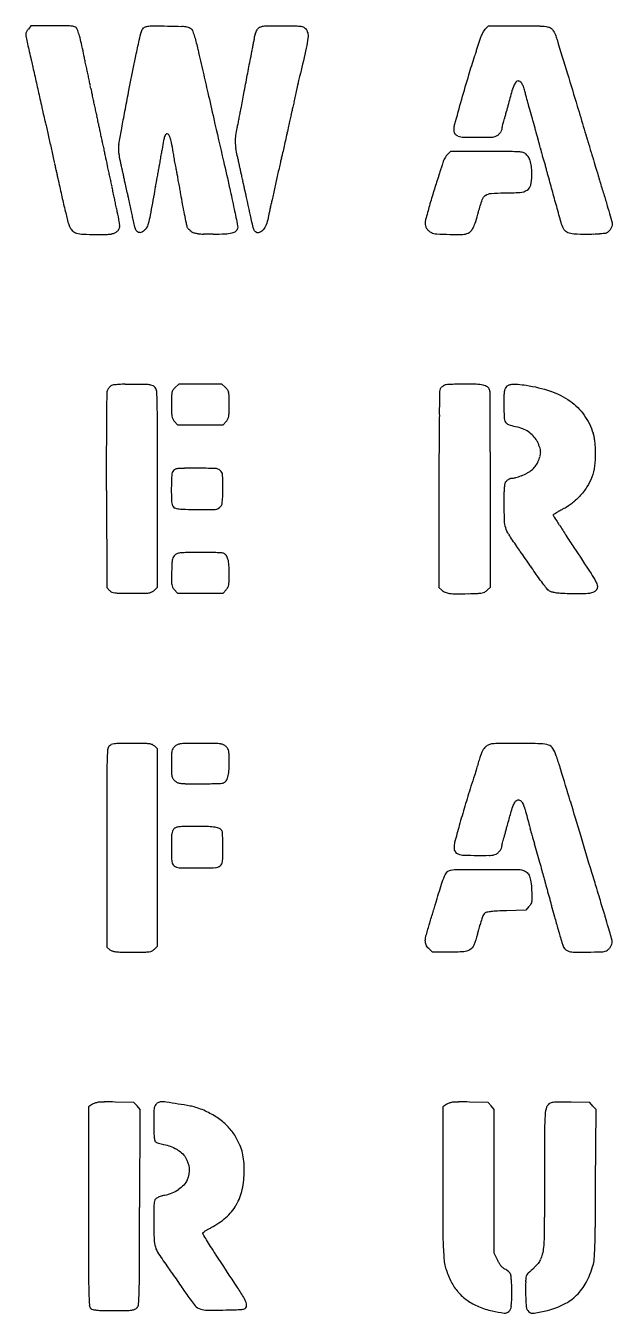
# Model space of a CAD drawing. Header units: centimetres. Extents: x 0 to 40, y 0 to 40.
# Drawn here: x 18.89 to 23.56, y 20.84 to 31.08 of the extents above; entities that cross this region are included whole.
import ezdxf

# ---------------------------------------------------------------- set-up
doc = ezdxf.new("R2010")
doc.units = ezdxf.units.CM
doc.header["$MEASUREMENT"] = 0
doc.layers.add('test v4_0', color=7, linetype='Continuous')

msp = doc.modelspace()

# ---------------------------------------------------------------- linework, layer by layer
at = {"layer": 'test v4_0'}
for p, q in [((18.931, 31.08), (18.911, 31.054)), ((19.104, 31.08), (18.931, 31.08)), ((22.548, 31.053), (22.574, 31.08)), ((22.574, 31.08), (22.811, 31.08)), ((22.273, 30.08), (22.247, 30.056)), ((22.561, 30.08), (22.273, 30.08)), ((20.108, 28.23), (20.079, 28.201)), ((20.452, 28.23), (20.108, 28.23)), ((20.481, 28.201), (20.452, 28.23)), ((20.074, 27.933), (20.098, 27.905)), ((20.098, 27.905), (20.462, 27.905)), ((20.462, 27.905), (20.486, 27.933)), ((19.532, 27.383), (19.535, 26.611)), ((19.94, 26.613), (19.94, 27.396)), ((22.18, 27.391), (22.18, 26.611)), ((22.59, 26.613), (22.59, 27.391)), ((19.535, 26.611), (19.558, 26.588)), ((19.914, 26.589), (19.94, 26.613)), ((20.073, 26.594), (20.098, 26.565)), ((20.098, 26.565), (20.462, 26.565)), ((20.462, 26.565), (20.486, 26.593)), ((22.18, 26.611), (22.202, 26.591)), ((22.564, 26.589), (22.59, 26.613)), ((19.94, 25.327), (19.917, 25.348)), ((19.94, 23.759), (19.94, 25.327)), ((19.535, 24.538), (19.535, 23.749)), ((22.897, 24.074), (22.872, 24.045)), ((22.872, 24.045), (22.717, 24.04)), ((19.535, 23.749), (19.56, 23.73)), ((19.915, 23.735), (19.94, 23.759)), ((22.128, 23.71), (22.099, 23.739)), ((22.26, 23.71), (22.128, 23.71)), ((19.422, 22.501), (19.39, 22.48)), ((19.39, 22.48), (19.39, 21.687)), ((19.752, 22.515), (19.603, 22.518)), ((19.776, 22.487), (19.752, 22.515)), ((19.8, 22.458), (19.776, 22.487)), ((19.798, 21.68), (19.8, 22.458)), ((22.242, 22.501), (22.21, 22.48)), ((22.21, 22.48), (22.21, 21.883)), ((22.572, 22.515), (22.423, 22.518)), ((22.596, 22.487), (22.572, 22.515)), ((22.62, 22.459), (22.596, 22.487)), ((22.62, 21.315), (22.62, 22.459)), ((23.382, 22.515), (23.233, 22.518)), ((23.406, 22.486), (23.382, 22.515)), ((23.431, 22.458), (23.406, 22.486)), ((23.427, 21.866), (23.431, 22.458)), ((22.645, 21.262), (22.62, 21.315))]:
    msp.add_line(p, q, dxfattribs=at)
for centre, radius, start, end in [((19.019, 30.966), 0.139, 146.8063, 152.2417), ((19.033, 30.957), 0.156, 141.8114, 146.8062), ((19.104, 22.081), 8.999, 89.37, 90), ((19.197, 30.502), 0.578, 84.6962, 89.37), ((19.236, 30.923), 0.155, 74.5063, 84.6962), ((19.269, 31.041), 0.0325, 42.047, 74.5063), ((19.25, 31.024), 0.0572, 19.2187, 42.047), ((18.567, 30.786), 0.78, 15.8412, 19.2187), ((18.908, 31.014), 0.0178, 157.7596, 180), ((18.967, 31.014), 0.0771, 180.0001, 191.3157), ((19, 30.977), 0.117, 152.2417, 157.7596), ((24.181, 32.058), 5.394, 191.3157, 191.8566), ((22.723, 31.752), 3.905, 191.8566, 192.7421), ((18.23, 30.69), 1.131, 12.7041, 15.8412), ((16.169, 30.226), 3.244, 11.2745, 12.7041), ((15.018, 32.018), 5.786, 349.1058, 349.4134), ((15.612, 31.907), 5.183, 349.4134, 349.7214), ((19.627, 31.179), 1.101, 349.7214, 350.6932), ((15.913, 32.955), 6.886, 342.7932, 343.0687), ((24.705, 32.2), 5.937, 192.7421, 193.3891), ((194.41, 70.467), 178.589, 192.80384, 192.86274), ((15.768, 31.874), 5.023, 348.7639, 349.1058), ((20.837, 31.376), 1.715, 341.5938, 342.3113), ((15.393, 33.113), 7.429, 342.3113, 342.5529), ((14.603, 33.361), 8.256, 342.5529, 342.7933), ((203.043, 71.469), 188.545, 192.51089, 192.55031), ((4.99, 27.556), 14.734, 12.2418, 12.3997), ((3.567, 27.248), 16.19, 12.0947, 12.2418), ((5.263, 27.611), 14.455, 11.9483, 12.0948), ((144.093, 58.978), 126.977, 192.86271, 192.9388), ((37.791, 26.828), 17.158, 167.0718, 167.2324), ((25.228, 29.712), 4.268, 166.6198, 167.0717), ((22.896, 30.554), 0.129, 143.2347, 157.8674), ((22.81, 30.618), 0.0225, 90, 143.2347), ((22.81, 30.608), 0.0322, 59.253, 90), ((22.806, 30.6), 0.0408, 33.4752, 59.2529), ((16.705, 30.032), 2.759, 11.4489, 11.9483), ((246.166, 82.428), 231.709, 192.93869, 192.99094), ((35.899, 27.247), 15.22, 167.392, 167.5801), ((39.557, 26.428), 18.968, 167.2325, 167.392), ((30.22, 28.431), 7.757, 164.1751, 165.0691), ((23.272, 30.401), 0.535, 157.8673, 164.1751), ((22.755, 30.566), 0.102, 18.811, 33.4751), ((22.27, 30.401), 0.615, 14.9129, 18.8109), ((36.572, 34.41), 17.999, 192.5503, 192.7712), ((27.261, 32.299), 8.452, 192.7712, 193.1322), ((5.05, 27.276), 14.734, 12.2418, 12.3997), ((14.173, 31.622), 6.542, 349.0822, 349.4158), ((32.601, 33.545), 13.936, 193.1321, 193.3803), ((3.627, 26.968), 16.19, 12.0947, 12.2418), ((5.323, 27.331), 14.455, 11.9483, 12.0948), ((16.765, 29.752), 2.759, 11.4489, 11.9483), ((1496.554, 370.892), 1514.941, 192.990863, 193.003926), ((10.622, 32.305), 10.159, 348.6176, 348.8509), ((10.119, 32.404), 10.671, 348.8509, 349.0822), ((139.241, 4.222), 121.095, 167.54952, 167.57359), ((174.381, -3.537), 157.082, 167.53392, 167.54951), ((23.82, 29.749), 2.886, 167.2586, 167.5339), ((23.118, 30.188), 0.444, 162.6194, 165.0814), ((-79.652, 1.649), 106.513, 15.57452, 15.61531), ((20.016, 30.205), 0.0153, 90, 139.6904), ((20.016, 30.203), 0.0166, 35.0872, 90), ((16.798, 31.061), 3.858, 348.137, 348.6176), ((199.82, -9.126), 183.128, 167.57355, 167.59119), ((22.738, 30.258), 0.0579, 170.0473, 180), ((23.059, 30.201), 0.384, 167.5835, 170.0473), ((23.108, 30.191), 0.435, 165.0813, 167.5835), ((-47.404, 10.637), 73.036, 15.52046, 15.57455), ((33.414, 33.246), 10.512, 196.5178, 196.6427), ((46.232, 37.078), 23.89, 196.6427, 196.7104), ((61.92, 39.576), 43.862, 192.4299, 192.4978), ((5.11, 26.996), 14.734, 12.2418, 12.3997), ((3.687, 26.688), 16.19, 12.0947, 12.2418), ((24.093, 29.409), 4.175, 169.5196, 170.4891), ((20.215, 30.126), 0.231, 161.5398, 169.5197), ((20.039, 30.185), 0.046, 139.6904, 161.5399), ((19.961, 30.165), 0.084, 18.5417, 35.0872), ((19.746, 30.093), 0.31, 10.8273, 18.5417), ((16.986, 29.565), 3.12, 9.4103, 10.8273), ((-60.938, 6.879), 87.082, 15.48239, 15.52043), ((20.918, 29.552), 2.144, 14.9337, 15.4824), ((46.721, 37.225), 24.401, 196.7104, 196.7778), ((36.025, 34), 13.229, 196.7778, 196.8844), ((70.79, 41.542), 52.948, 192.4978, 192.5567), ((65.531, 40.371), 47.56, 192.5567, 192.616), ((5.383, 27.051), 14.455, 11.9483, 12.0948), ((16.825, 29.472), 2.759, 11.4489, 11.9483), ((15.88, 28.954), 4.82, 12.7526, 13.1058), ((9.312, 27.468), 11.554, 12.5689, 12.7527), ((24.41, 29.192), 3.583, 166.5515, 167.0614), ((22.397, 29.93), 0.197, 150.4629, 156.4939), ((22.389, 29.935), 0.187, 144.3383, 150.4629), ((22.302, 29.997), 0.0805, 132.8233, 144.3383), ((22.561, -11.828), 41.908, 89.7427, 90), ((22.745, 29.098), 0.981, 85.9022, 89.7427), ((22.802, 29.904), 0.174, 73.9998, 85.9022), ((22.832, 30.008), 0.0651, 49.2159, 73.9998), ((22.818, 29.991), 0.0874, 27.9398, 49.2159), ((22.749, 29.955), 0.165, 14.7077, 27.9398), ((52.997, 38.988), 30.918, 196.7845, 196.8409), ((971.494, 317.016), 990.573, 196.840954, 196.845538), ((29.987, 32.415), 11.136, 192.616, 192.7904), ((13.782, 28.632), 6.02, 12.8246, 13.1058), ((6.089, 26.881), 13.909, 12.6743, 12.8246), ((5.746, 26.804), 14.261, 12.5245, 12.6742), ((31.038, 27.849), 11.286, 169.3744, 169.5724), ((8.938, 27.384), 11.937, 12.3862, 12.5689), ((13.965, 28.488), 6.79, 12.1076, 12.3863), ((39.564, 25.716), 19.131, 167.2211, 167.3809), ((37.619, 26.157), 17.136, 167.0614, 167.2212), ((22.332, 29.958), 0.126, 156.4939, 164.9293), ((22.64, 29.926), 0.278, 4.7827, 14.7077), ((22.136, 29.884), 0.784, 0.2006, 4.7827), ((11.979, 26.911), 11.464, 15.4355, 15.6058), ((12.459, 27.044), 10.965, 15.2595, 15.4355), ((13.53, 27.336), 9.855, 15.0898, 15.2594), ((861.18, 283.615), 875.313, 196.845602, 196.85179), ((29.317, 32.042), 10.401, 192.1954, 192.9013), ((5.17, 26.716), 14.734, 12.2418, 12.3997), ((3.747, 26.408), 16.19, 12.0947, 12.2418), ((12.003, 28.194), 7.851, 12.2904, 12.5244), ((40.896, 26.034), 21.31, 169.6942, 169.8163), ((41.206, 25.978), 21.625, 169.5725, 169.6942), ((16.064, 29.119), 4.107, 10.5555, 11.0318), ((8.588, 27.726), 11.711, 10.3376, 10.5556), ((7.848, 27.591), 12.464, 10.122, 10.3376), ((37.235, 26.237), 16.744, 167.3809, 167.5573), ((27.37, 28.158), 5.472, 161.6829, 162.9081), ((22.85, 29.826), 0.0627, 301.8943, 346.8998), ((22.594, 29.886), 0.326, 346.8997, 0.2006), ((21.8, 29.566), 1.29, 14.3306, 15.0899), ((1198.54, 385.804), 1227.811, 196.85181, 196.856623), ((26.575, 31.414), 7.589, 192.9014, 193.7954), ((5.443, 26.771), 14.455, 11.9483, 12.0948), ((16.885, 29.192), 2.759, 11.4489, 11.9483), ((29.562, 28.07), 9.794, 169.8163, 170.0347), ((12.137, 28.357), 8.107, 9.8242, 10.1219), ((28.462, 27.822), 6.615, 162.9081, 163.9708), ((22.7, 31.596), 1.846, 270, 273.9145), ((22.817, 29.879), 0.125, 273.9144, 301.8944), ((29.174, 32.052), 10.265, 193.7954, 194.359), ((16.743, 28.977), 2.943, 10.6583, 12.2325), ((0.509, 25.416), 19.673, 12.3575, 12.5032), ((2.452, 25.841), 17.685, 12.1996, 12.3575), ((26.992, 28.288), 6.3, 167.9198, 168.2088), ((27.117, 28.261), 6.428, 167.632, 167.9198), ((24.215, 28.897), 3.458, 167.1741, 167.632), ((34.454, 26.1), 12.849, 163.9708, 164.4769), ((19.4, 29.55), 0.175, 194.359, 204.8156), ((19.472, 29.491), 0.166, 357.886, 10.6582), ((3.979, 26.172), 16.122, 12.0511, 12.1996), ((18.056, 29.177), 1.728, 11.2843, 12.0512), ((23.569, 29.003), 2.803, 168.2088, 168.7382), ((22.174, 29.511), 0.104, 164.4769, 180), ((22.158, 29.511), 0.0877, 180, 195.5324), ((22.165, 29.618), 0.322, 333.9712, 342.7359), ((20.409, 30.163), 2.161, 342.736, 344.8861), ((19.32, 29.513), 0.0869, 204.8156, 229.2958), ((19.317, 29.51), 0.0827, 229.2958, 254.6916), ((19.358, 29.66), 0.238, 254.6916, 267.6566), ((19.448, 31.865), 2.445, 267.6565, 270), ((19.448, 34.881), 5.461, 270, 270.8587), ((19.525, 29.778), 0.358, 270.8586, 277.1383), ((19.556, 29.53), 0.107, 277.1382, 290.6475), ((19.567, 29.5), 0.0756, 290.6476, 308.1886), ((19.568, 29.498), 0.0734, 308.1886, 329.4415), ((19.589, 29.486), 0.0498, 329.4414, 357.886), ((22.144, 29.508), 0.0739, 195.5323, 213.1966), ((22.15, 29.511), 0.0802, 213.1966, 230.0622), ((22.174, 29.54), 0.118, 230.0623, 242.6556), ((22.168, 29.529), 0.105, 242.6557, 266.6547), ((22.3, 31.777), 2.357, 266.6547, 269.169), ((22.299, 31.716), 2.297, 269.169, 271.7462), ((22.365, 29.535), 0.115, 271.7463, 294.4954), ((22.385, 29.493), 0.0681, 294.4954, 318.829), ((22.339, 29.532), 0.128, 318.8289, 333.9712), ((19.607, 28.154), 0.0717, 157.5, 179.1536), ((19.6, 28.157), 0.0647, 146.5907, 157.5), ((19.63, 28.137), 0.0997, 138.6987, 146.5907), ((19.626, 28.14), 0.0949, 130.6707, 138.6987), ((19.593, 28.178), 0.0447, 116.5724, 130.6707), ((19.593, 28.178), 0.0453, 94.9997, 116.5724), ((19.684, 27.142), 1.085, 92.8464, 94.9997), ((19.693, 26.964), 1.264, 90.4524, 92.8464), ((19.706, 25.273), 2.954, 89.1832, 90.4524), ((19.616, 18.908), 9.32, 88.5853, 89.1832), ((19.838, 27.921), 0.305, 81.4952, 88.5853), ((19.874, 28.157), 0.0656, 61.8066, 81.4953), ((19.879, 28.168), 0.0538, 38.9658, 61.8066), ((19.878, 28.167), 0.0552, 3.7099, 38.9658), ((17.567, 28.017), 2.371, 1.3575, 3.7098), ((20.105, 28.15), 0.0525, 145.2777, 167.7336), ((20.185, 28.095), 0.15, 135, 145.2777), ((20.375, 28.095), 0.15, 34.7223, 45), ((20.455, 28.15), 0.0525, 12.2664, 34.7223), ((80.329, 27.212), 58.152, 179.05496, 179.23716), ((22.23, 28.17), 0.0448, 151.845, 179.055), ((22.231, 28.17), 0.0458, 139.2718, 151.845), ((22.262, 28.143), 0.0864, 131.4556, 139.2719), ((22.263, 28.142), 0.0875, 123.6751, 131.4556), ((22.242, 28.173), 0.0506, 111.9449, 123.675), ((22.242, 28.173), 0.0506, 94.686, 111.9449), ((22.386, 26.421), 1.809, 93.3784, 94.6859), ((22.373, 26.636), 1.593, 91.599, 93.3784), ((22.394, 25.894), 2.336, 90.2631, 91.599), ((22.393, 26.045), 2.184, 87.8091, 90.2631), ((22.465, 27.919), 0.309, 77.4185, 87.8092), ((22.509, 28.117), 0.106, 57.8436, 77.4185), ((22.541, 28.168), 0.0456, 20.9936, 57.8435), ((22.548, 28.171), 0.0383, 0.4862, 20.9936), ((-322.552, 25.243), 345.151, 0.4485, 0.48608), ((59.03, 27.571), 39.499, 179.1537, 179.4108), ((11.892, 27.882), 8.047, 0.089, 1.3575), ((23.578, 28.066), 3.528, 178.9054, 180), ((22.928, 28.066), 2.878, 180.0001, 181.2548), ((20.194, 28.131), 0.143, 167.7336, 178.9054), ((20.366, 28.131), 0.143, 1.0946, 12.2664), ((16.982, 28.066), 3.528, 360, 1.0946), ((17.632, 28.066), 2.878, 358.7452, 359.9999), ((42.234, 27.744), 22.702, 179.4108, 180.0114), ((20.244, 28.008), 0.193, 181.2549, 190.2647), ((20.123, 27.986), 0.0707, 190.2647, 207.749), ((20.437, 27.986), 0.0707, 332.251, 349.7353), ((20.316, 28.008), 0.193, 349.7353, 358.7451), ((46.367, 27.664), 24.186, 179.2372, 179.8092), ((-301.75, 27.395), 321.69, 0.00003, 0.08895), ((20.154, 28.002), 0.106, 207.7489, 220.7009), ((20.406, 28.002), 0.106, 319.2991, 332.2511), ((-30.059, 27.533), 52.648, 0.1714, 0.4485), ((22.712, 27.514), 0.384, 69.4566, 78.2694), ((22.767, 27.659), 0.229, 56.4814, 69.4565), ((22.783, 27.682), 0.2, 42.4934, 56.4814), ((22.761, 27.663), 0.229, 29.8349, 42.4934), ((22.714, 27.636), 0.284, 24.5233, 29.8349), ((128.473, 27.761), 108.942, 180.0114, 180.1991), ((128.239, 27.391), 106.059, 179.80914, 180.00005), ((-77.416, 27.391), 100.006, 359.99998, 0.17141), ((22.735, 27.646), 0.26, 18.8531, 24.5233), ((22.777, 27.66), 0.216, 12.7629, 18.8532), ((22.845, 27.691), 0.145, 344.4193, 359.7941), ((22.911, 27.69), 0.0785, 359.7941, 12.763), ((20.122, 27.422), 0.136, 95.5141, 106.8834), ((20.161, 27.019), 0.54, 90.6055, 95.5141), ((20.256, 18.003), 9.557, 90, 90.6055), ((20.256, 23.241), 4.319, 88.1102, 90.0001), ((20.396, 27.491), 0.0671, 50.78, 88.1103), ((22.799, 27.686), 0.185, 309.4982, 322.4897), ((22.759, 27.716), 0.235, 322.4897, 333.3442), ((22.768, 27.712), 0.224, 333.3441, 344.4193), ((22.306, 27.381), 2.257, 176.805, 179.526), ((20.108, 27.504), 0.0561, 137.8552, 176.8051), ((20.093, 27.518), 0.0352, 106.8834, 137.8553), ((20.408, 27.504), 0.0492, 3.3565, 50.78), ((18.516, 27.393), 1.944, 0.0001, 3.3564), ((22.757, 27.598), 0.118, 270, 286.4388), ((22.636, 28.006), 0.543, 286.4388, 291.7269), ((22.636, 28.005), 0.543, 291.7268, 297.1394), ((22.802, 27.682), 0.179, 297.1393, 309.4982), ((22.141, 27.383), 2.092, 179.526, 182.4479), ((19.231, 27.393), 1.229, 354.9437, 0), ((20.122, 27.296), 0.0713, 182.448, 216.1343), ((20.09, 27.273), 0.0318, 216.1342, 248.1599), ((20.384, 27.317), 0.0858, 270.8504, 305.1772), ((20.403, 27.29), 0.0525, 305.1771, 354.9438), ((20.114, 27.333), 0.0959, 248.1599, 262.246), ((20.155, 27.632), 0.398, 262.2461, 268.0785), ((20.386, 34.536), 7.306, 268.0785, 268.7798), ((20.322, 31.505), 4.274, 268.7798, 270.8504), ((23.095, 27.187), 0.00513, 123.0601, 179.6811), ((23.1, 27.187), 0.0104, 179.6812, 212.5256), ((23.607, 26.401), 0.943, 121.6512, 123.06), ((77.081, 61.61), 64.033, 212.52559, 212.60328), ((23.419, 26.705), 0.586, 118.9238, 121.6512), ((23.649, 26.29), 1.06, 117.1744, 118.9238), ((32.694, 33.22), 11.342, 212.6033, 213.0985), ((15.842, 22.04), 8.509, 34.8158, 35.1566), ((41.221, 38.779), 21.522, 213.0986, 213.4053), ((20.257, 26.797), 0.203, 168.5935, 177.3251), ((20.114, 26.826), 0.0569, 148.474, 168.5935), ((20.116, 26.825), 0.0593, 128.9683, 148.4741), ((20.115, 26.826), 0.0579, 106.6053, 128.9684), ((20.141, 26.739), 0.149, 95.5454, 106.6054), ((20.18, 26.336), 0.553, 90.6352, 95.5454), ((20.275, 17.746), 9.144, 90, 90.6351), ((20.275, 21.838), 5.052, 89.2345, 89.9999), ((20.302, 23.83), 3.06, 88.1202, 89.2344), ((20.238, 21.882), 5.009, 87.5443, 88.1202), ((20.451, 26.848), 0.0379, 69.0064, 87.5443), ((20.449, 26.843), 0.0441, 33.883, 69.0064), ((20.398, 26.808), 0.106, 15.6038, 33.8831), ((20.272, 26.773), 0.237, 4.0404, 15.6039), ((0.52, 11.385), 27.172, 34.6723, 34.8158), ((-1.289, 10.134), 29.371, 34.5305, 34.6723), ((24.289, 26.614), 4.239, 178.3359, 179.3074), ((23.979, 26.623), 3.929, 177.3252, 178.3359), ((19.536, 26.721), 0.974, 360, 4.0405), ((5.921, 15.095), 20.62, 34.3455, 34.5304), ((20.24, 26.663), 0.19, 179.3075, 188.5791), ((20.114, 26.644), 0.0622, 188.579, 208.3628), ((20.438, 26.645), 0.0699, 331.9211, 349.322), ((20.328, 26.666), 0.181, 349.3221, 358.6184), ((18.048, 26.721), 2.462, 358.6185, 360), ((19.603, 26.633), 0.0645, 225.0039, 245.2075), ((19.609, 26.646), 0.0785, 245.2074, 262.6555), ((19.642, 26.899), 0.333, 262.6555, 269.3736), ((19.734, 35.376), 8.811, 269.3737, 270), ((19.734, 35.692), 9.127, 270, 270.6151), ((19.829, 26.878), 0.313, 270.6152, 277.6823), ((19.861, 26.644), 0.0759, 277.6824, 295.9596), ((19.858, 26.649), 0.082, 295.9595, 313.2119), ((20.162, 26.67), 0.117, 208.3627, 220.701), ((20.405, 26.663), 0.107, 319.299, 331.9211), ((22.261, 26.654), 0.0864, 227.0268, 248.194), ((22.284, 26.713), 0.15, 248.1941, 262.2134), ((22.318, 26.963), 0.403, 262.2134, 269.9152), ((22.323, 29.938), 3.377, 269.9152, 271.5254), ((22.289, 31.193), 4.633, 271.5253, 272.4687), ((22.478, 26.816), 0.252, 272.4687, 280.3259), ((22.51, 26.643), 0.0765, 280.3258, 297.5283), ((22.505, 26.652), 0.0863, 297.5282, 313.2457), ((22.061, 25.163), 2.524, 176.4252, 178.6537), ((19.589, 25.317), 0.0476, 137.8553, 176.4252), ((19.589, 25.317), 0.047, 112.6298, 137.8553), ((19.604, 25.281), 0.0868, 96.6939, 112.6298), ((19.639, 24.984), 0.386, 90.6029, 96.6938), ((19.733, 16.016), 9.354, 90, 90.6029), ((19.733, 16.229), 9.141, 89.381, 90), ((19.828, 24.983), 0.387, 83.2406, 89.381), ((19.863, 25.275), 0.0928, 67.7108, 83.2407), ((19.874, 25.303), 0.0624, 46.7881, 67.7108), ((20.239, 25.275), 0.188, 169.729, 178.9464), ((20.112, 25.298), 0.0593, 149.8176, 169.729), ((20.137, 25.283), 0.088, 135, 149.8176), ((20.126, 25.294), 0.0728, 115.3056, 135), ((20.129, 25.288), 0.0791, 96.8127, 115.3056), ((20.165, 24.985), 0.385, 90.4587, 96.8128), ((20.28, 10.617), 14.753, 90, 90.4586), ((20.28, 10.617), 14.753, 89.5414, 90), ((20.395, 24.985), 0.385, 83.1872, 89.5413), ((20.431, 25.288), 0.0791, 64.6944, 83.1873), ((20.434, 25.294), 0.0728, 45, 64.6944), ((20.421, 25.281), 0.091, 30.9177, 45), ((20.45, 25.298), 0.0575, 11.0666, 30.9177), ((20.343, 25.277), 0.166, 1.2523, 11.0665), ((22.708, 25.215), 0.205, 151.6929, 159.1154), ((22.658, 25.241), 0.149, 142.9371, 151.6929), ((22.611, 25.277), 0.0895, 130.0788, 142.9371), ((22.606, 25.283), 0.082, 110.3565, 130.0788), ((22.618, 25.25), 0.118, 95.3116, 110.3565), ((22.664, 24.756), 0.614, 90.3388, 95.3116), ((22.812, -0.216), 25.586, 90, 90.3388), ((22.812, 16.585), 8.785, 88.8332, 90), ((22.986, 25.147), 0.221, 72.262, 88.8332), ((23.034, 25.297), 0.0636, 31.9661, 72.2621), ((22.875, 25.198), 0.251, 17.4277, 31.9661), ((27.691, 25.03), 8.156, 178.6537, 179.9126), ((23.757, 25.21), 3.707, 178.9464, 180), ((23.757, 25.21), 3.707, 180, 181.0536), ((19.512, 25.22), 0.998, 356.0197, 0), ((17.712, 25.22), 2.798, 360, 1.2522), ((22.879, 25.149), 0.389, 159.1153, 163.7137), ((20.239, 25.145), 0.188, 181.0536, 190.271), ((20.112, 25.122), 0.0593, 190.271, 210.1824), ((20.398, 25.132), 0.106, 326.1631, 344.488), ((20.27, 25.167), 0.238, 344.4879, 356.0198), ((22.361, 24.923), 0.825, 16.8355, 18.8729), ((-1095.817, -313.43), 1169.073, 16.822623, 16.835457), ((349.618, 24.539), 330.083, 179.9125, 180.00005), ((20.137, 25.137), 0.088, 210.1824, 225), ((20.127, 25.127), 0.0738, 225, 244.2884), ((20.128, 25.13), 0.0769, 244.2884, 262.9748), ((20.163, 25.415), 0.364, 262.9748, 269.5148), ((20.274, 38.463), 13.413, 269.5148, 270), ((20.274, 30.191), 5.141, 270, 270.7588), ((20.301, 28.161), 3.111, 270.7588, 271.8644), ((20.235, 30.175), 5.126, 271.8644, 272.4321), ((20.451, 25.092), 0.0379, 272.432, 290.9936), ((20.449, 25.097), 0.0442, 290.9936, 326.1631), ((32.142, 21.953), 10.183, 162.4123, 163.3441), ((-258.097, -60.146), 293.901, 16.76688, 16.82257), ((30.771, 22.363), 8.752, 163.3442, 164.3881), ((20.106, 24.654), 0.0504, 135.0001, 157.3061), ((20.104, 24.656), 0.0482, 110.5167, 135), ((20.123, 24.606), 0.102, 96.4956, 110.5167), ((20.158, 24.301), 0.409, 90.6757, 96.4957), ((20.246, 16.828), 7.882, 90, 90.6757), ((20.246, 21.115), 3.595, 88.4372, 90), ((20.333, 24.303), 0.406, 80.6594, 88.4372), ((20.377, 24.571), 0.134, 65.6572, 80.6594), ((20.412, 24.649), 0.0486, 33.7317, 65.6572), ((36.731, 20.698), 14.94, 164.388, 164.9284), ((16.554, 26.386), 6.392, 344.3352, 344.6269), ((18.646, 25.811), 4.222, 344.6269, 345.025), ((23.822, 24.949), 0.951, 194.2497, 195.4834), ((60.47, 35.101), 38.98, 195.4835, 195.5685), ((24.741, 24.542), 4.691, 179.0839, 180), ((20.354, 24.612), 0.304, 172.327, 179.0839), ((20.138, 24.641), 0.0855, 157.3061, 172.327), ((20.438, 24.666), 0.0177, 4.3358, 33.7317), ((18.597, 24.527), 1.864, 3.2698, 4.3357), ((19.211, 24.562), 1.249, 1.374, 3.2697), ((18.395, 24.542), 2.065, 0.0729, 1.374), ((22.44, 24.546), 0.14, 164.9284, 180), ((20.722, 25.196), 2.058, 343.3864, 344.0405), ((16.94, 26.278), 5.992, 344.0405, 344.3352), ((54.321, 33.388), 32.596, 195.5686, 195.6898), ((-346.512, -86.784), 386.241, 16.72147, 16.76685), ((21.881, 24.542), 1.831, 180, 183.4689), ((18.578, 24.542), 1.882, 356.6522, 0.073), ((22.377, 24.546), 0.0767, 180, 207.2819), ((22.345, 24.53), 0.0414, 207.2819, 250.5411), ((22.386, 24.644), 0.162, 250.5411, 267.9014), ((22.488, 27.432), 2.952, 267.9014, 270), ((22.488, 32.242), 7.762, 270, 270.6727), ((22.576, 24.75), 0.27, 270.6728, 278.3233), ((22.605, 24.55), 0.0671, 278.3233, 297.8445), ((22.599, 24.561), 0.0797, 297.8445, 314.9999), ((22.571, 24.589), 0.119, 315.0001, 321.7894), ((22.576, 24.585), 0.113, 321.7895, 328.8573), ((22.593, 24.575), 0.0932, 328.8573, 336.2894), ((22.66, 24.545), 0.0195, 336.2894, 0), ((68.948, 37.497), 47.79, 195.6898, 195.7808), ((20.1, 24.434), 0.0469, 183.469, 232.1268), ((20.114, 24.451), 0.0687, 232.1268, 268.2979), ((20.258, 29.303), 4.923, 268.2979, 270), ((20.258, 28.601), 4.221, 270, 271.9132), ((20.396, 24.449), 0.0669, 271.9131, 309.1787), ((20.408, 24.435), 0.0489, 309.1786, 356.6522), ((24.449, 24.654), 1.476, 194.4903, 195.1542), ((33.89, 27.211), 11.257, 195.1542, 195.3027), ((35.121, 27.548), 12.534, 195.3027, 195.4567), ((35.672, 27.7), 13.105, 195.4568, 195.6057), ((-6.974, 32.949), 30.443, 342.9736, 343.0543), ((18.029, 25.33), 4.305, 343.0543, 343.3958), ((-11.03, 34.192), 34.685, 342.809, 342.8908), ((-10.406, 34), 34.033, 342.8907, 342.9737), ((23.211, 23.727), 0.732, 160.1646, 164.0832), ((22.822, 23.867), 0.32, 154.2172, 160.1646), ((22.577, 23.986), 0.0471, 129.7776, 154.2172), ((22.566, 23.999), 0.0297, 99.5678, 129.7777), ((22.659, 23.448), 0.588, 96.1219, 99.5678), ((22.693, 23.126), 0.912, 92.9774, 96.1218), ((22.835, 20.396), 3.646, 91.8548, 92.9773), ((26.53, 24.952), 3.562, 194.4136, 195.6303), ((35.901, 27.574), 13.293, 195.6303, 196.0871), ((12.008, 20.515), 12.01, 16.5117, 16.8965), ((26.888, 22.678), 4.556, 164.0832, 165.098), ((45.747, 30.413), 23.54, 196.0871, 196.3452), ((16.988, 21.991), 6.816, 15.9236, 16.5117), ((23.513, 23.892), 0.369, 196.3452, 201.4119), ((7.313, 19.231), 16.877, 15.7186, 15.9235), ((23.452, 23.812), 0.112, 327.3628, 339.8811), ((23.501, 23.794), 0.0592, 339.8811, 359.9999), ((23.525, 23.794), 0.0352, 0, 15.7186), ((19.6, 23.781), 0.0649, 232.4665, 252.3956), ((19.621, 23.85), 0.137, 252.3957, 263.7692), ((19.657, 24.175), 0.464, 263.7692, 269.1327), ((19.747, 30.149), 6.439, 269.1327, 269.9167), ((19.752, 33.089), 9.379, 269.9167, 270.5165), ((19.833, 24.007), 0.296, 270.5165, 277.8027), ((19.864, 23.782), 0.0695, 277.8027, 297.1856), ((19.86, 23.79), 0.0778, 297.1856, 315), ((23.22, 23.777), 0.0548, 201.4118, 214.8614), ((23.246, 23.796), 0.087, 214.8612, 224.3701), ((23.245, 23.794), 0.0848, 224.3701, 233.9766), ((23.222, 23.763), 0.0459, 233.9765, 249.1832), ((23.252, 23.841), 0.13, 249.1832, 268.5877), ((23.345, 27.632), 3.922, 268.5877, 270.2385), ((23.343, 28.042), 4.331, 270.2385, 271.7435), ((23.472, 23.812), 0.0995, 271.7434, 294.4955), ((23.489, 23.774), 0.0582, 294.4955, 314.8324), ((23.452, 23.812), 0.111, 314.8324, 327.3628), ((19.478, 22.411), 0.105, 107.5399, 121.8749), ((19.486, 22.385), 0.132, 95.4797, 107.5399), ((19.514, 22.099), 0.419, 89.7023, 95.4797), ((19.483, 16.288), 6.231, 88.8971, 89.7024), ((27.195, 22.351), 7.285, 179.3212, 180), ((20.172, 22.434), 0.262, 171.776, 179.3212), ((19.969, 22.463), 0.056, 150.9367, 171.776), ((19.956, 22.47), 0.0418, 125.0084, 150.9368), ((20.008, 22.396), 0.133, 120.2341, 125.0084), ((20.003, 22.405), 0.122, 115.1639, 120.234), ((19.995, 22.421), 0.104, 110.0302, 115.1639), ((19.965, 22.504), 0.0165, 90, 110.0301), ((19.965, 22.226), 0.294, 81.7882, 89.9999), ((19.124, 16.398), 6.182, 80.8896, 81.7882), ((19.19, 16.808), 5.767, 79.9291, 80.8896), ((20.134, 22.122), 0.37, 72.8002, 79.9291), ((20.042, 21.827), 0.679, 63.5042, 72.8001), ((20.082, 21.906), 0.59, 53.1745, 63.5042), ((22.298, 22.411), 0.105, 107.5399, 121.8749), ((22.306, 22.385), 0.132, 95.4797, 107.5399), ((22.334, 22.099), 0.419, 89.7023, 95.4797), ((22.303, 16.288), 6.231, 88.8971, 89.7024), ((23.233, 22.404), 0.209, 159.5753, 175.6575), ((23.095, 22.456), 0.0612, 119.5232, 159.5754), ((23.085, 22.474), 0.0397, 95.6822, 119.5232), ((23.159, 21.729), 0.789, 92.9723, 95.6822), ((23.172, 21.467), 1.051, 90.2422, 92.9723), ((23.181, 19.489), 3.029, 89.0028, 90.2422), ((23.544, 22.351), 3.634, 180, 181.0732), ((20.117, 21.953), 0.532, 42.2833, 53.1745), ((24.626, 22.298), 1.605, 175.6575, 179.8011), ((20.506, 22.294), 0.596, 181.0732, 185.16), ((20.199, 22.266), 0.287, 185.16, 190.7125), ((20.202, 22.03), 0.417, 29.2153, 42.2833), ((20.027, 21.932), 0.617, 22.7412, 29.2153), ((134.677, 21.916), 111.657, 179.80109, 180.00002), ((19.936, 22.216), 0.0195, 190.7124, 230.3098), ((19.943, 22.225), 0.0307, 230.3098, 248.447), ((20.031, 22.448), 0.271, 248.4469, 252.1046), ((20.043, 22.484), 0.309, 252.1046, 255.8823), ((20.055, 22.532), 0.358, 255.8823, 259.2616), ((20.238, 22.021), 0.389, 13.5874, 22.7412), ((20.196, 22.011), 0.432, 4.9783, 13.5875), ((19.714, 21.969), 0.916, 0.0714, 4.9784), ((19.948, 21.969), 0.682, 347.5435, 0.0714), ((20.2, 21.913), 0.424, 329.6466, 347.5435), ((97.935, 21.883), 75.725, 180.00004, 180.33213), ((-94.756, 22.59), 118.186, 359.48142, 359.64895), ((20.3, 21.673), 0.39, 173.4066, 179.5596), ((19.98, 21.71), 0.0677, 153.849, 173.4067), ((19.952, 21.723), 0.0365, 122.783, 153.8491), ((19.974, 21.689), 0.0768, 113.1208, 122.7829), ((20.04, 21.536), 0.244, 109.0382, 113.1209), ((20.047, 21.513), 0.268, 105.0329, 109.0381), ((20.03, 21.579), 0.199, 100.0322, 105.0329), ((336.075, 21.687), 316.685, 179.99997, 180.09027), ((-295.304, 22.765), 315.103, 359.71269, 359.80275), ((35.027, 21.559), 15.117, 179.5595, 180), ((20.216, 21.904), 0.406, 311.2904, 329.6466), ((24.264, 21.559), 4.354, 179.9999, 181.7834), ((20.097, 22.039), 0.585, 297.3435, 311.2904), ((16.72, 21.581), 6.705, 358.1265, 359.4814), ((20.127, 21.431), 0.215, 181.7833, 197.6609), ((24.24, 21.456), 2.028, 180.3322, 184.8513), ((20.127, 21.43), 0.215, 197.6609, 213.5546), ((23.561, 23.708), 4.336, 213.5547, 215.3436), ((-62.436, -33.161), 99.141, 33.14222, 33.32717), ((21.484, 21.426), 1.938, 355.3768, 358.1264), ((22.699, 21.325), 0.483, 184.8513, 196.8975), ((22.731, 21.414), 0.704, 331.8554, 343.5785), ((23.148, 21.291), 0.269, 343.5785, 355.3767), ((28.136, 21.201), 8.746, 180.0902, 181.2932), ((11.782, 21.225), 8.014, 358.4426, 359.7127), ((22.787, 21.352), 0.574, 196.8975, 207.4705), ((22.61, 21.028), 0.187, 54.1903, 59.4588), ((22.603, 21.018), 0.199, 49.1652, 54.1902), ((22.621, 21.039), 0.172, 44.0126, 49.1652), ((22.717, 21.132), 0.0378, 28.1549, 44.0126), ((22.72, 21.134), 0.0338, 5.4167, 28.155), ((21.402, 21.009), 1.358, 3.8285, 5.4167), ((23.158, 21.083), 0.288, 172.1576, 179.2062), ((22.943, 21.112), 0.0708, 154.8211, 172.1575), ((22.919, 21.124), 0.0441, 130.087, 154.8211), ((22.716, 21.079), 3.324, 181.2932, 183.0652), ((17.289, 21.075), 2.505, 356.2115, 358.4427), ((21.83, 22.128), 2.012, 214.1666, 217.3988), ((19.25, 20.175), 1.585, 29.5586, 33.1422), ((22.642, 21.277), 0.411, 207.4705, 221.1228), ((22.646, 21.28), 0.416, 221.1229, 234.6604), ((21.153, 21.004), 1.607, 356.008, 360), ((21.584, 21.021), 1.176, 1.6235, 3.8284), ((20.991, 21.004), 1.769, 360, 1.6235), ((28.664, 21.007), 5.794, 179.2063, 179.9999), ((24.439, 21.007), 1.569, 180, 184.238), ((22.985, 21.278), 0.416, 314.4774, 331.8555), ((19.432, 20.903), 0.0359, 183.0653, 227.8553), ((19.741, 20.913), 0.0477, 317.8508, 356.2115), ((20.314, 20.97), 0.105, 217.3987, 245.169), ((20.438, 20.849), 0.219, 16.6526, 29.5586), ((20.613, 20.901), 0.0361, 327.7842, 16.6526), ((22.677, 21.324), 0.47, 234.6605, 247.3212), ((22.891, 21.472), 0.631, 284.1255, 296.7798), ((22.994, 21.269), 0.403, 296.7799, 314.4774), ((19.434, 20.905), 0.0382, 227.8552, 256.3402), ((19.471, 21.057), 0.195, 256.3401, 264.8451), ((19.509, 21.476), 0.616, 264.8451, 269.2593), ((19.592, 27.893), 7.033, 269.2593, 270), ((19.592, 30.979), 10.119, 270, 270.576), ((19.689, 21.265), 0.405, 270.576, 276.5179), ((19.725, 20.952), 0.0895, 276.5179, 292.239), ((19.741, 20.912), 0.0466, 292.239, 317.8508), ((20.325, 20.992), 0.129, 245.1689, 268.8442), ((20.399, 24.668), 3.807, 268.8441, 270.8929), ((20.313, 30.153), 9.291, 270.8929, 271.5071), ((20.542, 21.447), 0.582, 271.5072, 276.1393), ((20.588, 21.021), 0.155, 276.1394, 286.1339), ((20.625, 20.894), 0.0223, 286.1339, 327.7842), ((22.757, 21.516), 0.678, 247.3212, 256.9431), ((22.812, 21.751), 0.919, 256.943, 262.8825), ((22.704, 20.887), 0.0482, 262.8825, 313.6025), ((22.695, 20.896), 0.0616, 313.6024, 356.008), ((22.933, 20.895), 0.0585, 184.2381, 230.1409), ((22.929, 20.891), 0.0534, 230.1409, 279.219), ((22.733, 22.1), 1.278, 279.219, 284.1255)]:
    msp.add_arc(centre, radius, start, end, dxfattribs=at)
at = {"layer": 'test v4_0', "extrusion": (0, 0, -1)}
for centre, radius, start, end in [((-19.88, 31.015), 0.071, 16.0985, 42.1447), ((-19.853, 31.039), 0.0344, 42.1447, 73.6356), ((-19.879, 30.948), 0.129, 73.6356, 85.4007), ((-19.912, 30.542), 0.537, 85.4006, 90.3206), ((-19.857, 20.761), 10.318, 90.3206, 90.8933), ((-19.791, 16.534), 14.545, 90.8933, 91.347), ((-20.126, 30.744), 0.332, 91.347, 98.2433), ((-20.164, 31.011), 0.0615, 98.2433, 119.8817), ((-20.167, 31.017), 0.0554, 119.8817, 143.2733), ((-20.161, 31.012), 0.063, 143.2733, 160.7421), ((-20.861, 30.97), 0.15, 24.4333, 30.8785), ((-20.788, 31.014), 0.0647, 30.8785, 42.9732), ((-20.778, 31.023), 0.0517, 42.9732, 66.9654), ((-20.792, 30.991), 0.086, 66.9654, 83.3556), ((-20.827, 30.686), 0.394, 83.3557, 89.4407), ((-20.927, 20.452), 10.628, 89.4408, 90), ((-20.927, 20.96), 10.12, 90, 90.5831), ((-21.026, 30.669), 0.41, 90.5831, 96.5417), ((-21.062, 30.982), 0.0959, 96.5417, 111.8715), ((-21.075, 31.013), 0.0617, 111.8715, 133.2119), ((-21.075, 31.014), 0.0605, 133.2119, 167.7829), ((-22.891, 30.838), 0.406, 25.2206, 29.3338), ((-22.609, 30.997), 0.0822, 29.3338, 42.7787), ((-22.811, 20.64), 10.44, 90, 90.9564), ((-22.98, 30.784), 0.294, 90.9563, 103.5263), ((-23.033, 31.006), 0.0665, 103.5263, 138.6405), ((-22.987, 30.965), 0.128, 138.6406, 160.1198), ((-24.32, 29.925), 4.644, 11.3717, 12.9437), ((-21.05, 30.677), 1.289, 12.9438, 16.0985), ((-19.104, 30.643), 1.183, 160.7421, 162.8095), ((-19.085, 30.637), 1.203, 162.8094, 165.2435), ((-18.687, 30.532), 1.614, 165.2435, 167.1961), ((-20.816, 30.984), 0.103, 9.3068, 18.0942), ((-20.869, 30.967), 0.159, 18.0943, 24.4332), ((-20.408, 31.065), 0.733, 186.489, 192.8351), ((-21, 30.998), 0.138, 167.7829, 186.4891), ((-22.921, 30.822), 0.44, 16.9313, 21.1654), ((-22.945, 30.812), 0.466, 21.1654, 25.2206), ((-22.367, 30.741), 0.787, 160.1198, 163.0442), ((504.808, -129.988), 551.92, 163.04424, 163.0738), ((-21.635, 31.315), 2.329, 348.1342, 348.7255), ((-31.309, 33.348), 12.215, 347.961, 348.1342), ((-145.1, 5.634), 127.843, 11.22915, 11.3717), ((-32.422, 28.565), 11.956, 10.871, 11.2361), ((0.15, 35.749), 21.819, 192.835, 193.3803), ((-26.969, 29.336), 4.748, 16.5792, 18.4062), ((-16.695, 30.293), 2.297, 166.611, 167.2302), ((16.424, 22.787), 36.256, 167.2302, 167.313), ((17.265, 22.598), 37.118, 167.3129, 167.4087), ((-32.753, 33.656), 13.692, 347.7871, 347.961), ((-31.56, 33.398), 12.471, 347.6004, 347.787), ((-128.486, 10.117), 109.776, 10.79945, 10.87096), ((26.753, 20.478), 46.84, 167.4087, 167.4891), ((-122.669, 11.227), 103.854, 10.71846, 10.79936), ((-36.887, 26.383), 15.096, 15.8076, 16.5792), ((111.969, -10.438), 141.293, 163.07383, 163.18315), ((-22.115, 31.128), 2.759, 348.0517, 348.5511), ((-33.557, 33.549), 14.455, 347.9052, 348.0517), ((-36.243, 27.246), 16.861, 10.719, 11.2292), ((-72.496, 20.724), 52.79, 10.5841, 10.7184), ((-26.764, 31.598), 4.036, 344.621, 345.0871), ((-68.33, 43.031), 47.146, 344.544, 344.621), ((-35.253, 33.912), 16.19, 347.7582, 347.9053), ((-33.83, 33.604), 14.734, 347.6003, 347.7582), ((80.33, 52.841), 103.794, 192.46762, 192.48733), ((67.093, 49.914), 90.238, 192.44056, 192.4676), ((105.369, 58.358), 129.434, 192.41991, 192.44054), ((-65.585, 18.258), 44.922, 15.5407, 15.8075), ((-19.889, 31.186), 2.935, 194.9308, 195.4999), ((-71.561, 43.924), 50.498, 344.4594, 344.544), ((11.668, 19.877), 36.511, 163.1832, 163.4823), ((-14.922, 29.34), 4.237, 166.6197, 167.079), ((-30.219, 28.386), 10.73, 10.0033, 10.719), ((-18.064, 31.05), 3.016, 192.4874, 192.7414), ((-21.481, 30.7), 1.271, 196.3665, 197.3807), ((-18.912, 31.455), 3.949, 195.9308, 196.3665), ((-18.621, 31.538), 4.251, 195.4998, 195.9309), ((-80.296, 46.353), 59.565, 344.38474, 344.45945), ((-1.431, 26.244), 18.079, 167.079, 167.2353), ((0.524, 25.802), 20.083, 167.2354, 167.3908), ((-22.175, 30.848), 2.759, 348.0517, 348.5511), ((-33.617, 33.269), 14.455, 347.9052, 348.0517), ((-35.313, 33.632), 16.19, 347.7582, 347.9053), ((-34.601, 27.613), 15.18, 9.5773, 10.0034), ((-21.297, 30.116), 0.739, 7.1262, 11.8629), ((-0.01, 34.837), 21.462, 192.4088, 192.5674), ((-22.441, 30.256), 0.141, 0, 15.5407), ((-22.376, 30.256), 0.0761, 332.6009, 360), ((-22.345, 30.24), 0.0414, 289.4206, 332.6009), ((-22.581, 30.289), 0.105, 217.184, 225), ((-22.578, 30.291), 0.109, 209.5938, 217.1841), ((-22.593, 30.283), 0.0915, 201.584, 209.5939), ((-22.656, 30.258), 0.0241, 180, 201.584), ((-2.869, 26.561), 16.606, 167.3908, 167.57), ((-33.89, 33.324), 14.734, 347.6003, 347.7582), ((-19.825, 30.106), 0.195, 0, 9.5773), ((-20.981, 30.156), 0.421, 359.9017, 7.1262), ((-20.958, 30.156), 0.397, 352.4385, 359.9017), ((0.78, 35.013), 22.271, 192.5674, 192.7216), ((-22.386, 30.354), 0.163, 272.0997, 289.4206), ((-22.488, 33.138), 2.948, 270, 272.0997), ((-22.488, 37.952), 7.762, 269.3273, 270), ((-22.576, 30.46), 0.27, 261.6767, 269.3272), ((-22.605, 30.26), 0.0671, 242.1555, 261.6767), ((-22.599, 30.271), 0.0797, 225.0001, 242.1555), ((24.534, 15.619), 50.058, 163.1155, 163.1435), ((60.748, 4.646), 87.898, 163.14341, 163.16174), ((-22.235, 30.568), 2.759, 348.0517, 348.5511), ((-19.88, 30.106), 0.25, 354.8472, 360), ((-20.332, 30.147), 0.704, 352.466, 354.8472), ((-20.379, 30.153), 0.751, 350.1128, 352.466), ((-20.126, 30.109), 0.494, 346.8941, 350.1128), ((-7.159, 32.289), 13.002, 190.0734, 190.2795), ((-7.2, 32.282), 12.96, 189.8674, 190.0734), ((-13.83, 31.128), 6.231, 189.511, 189.8673), ((-26.562, 31.152), 6.586, 350.2067, 350.5896), ((-29.632, 31.682), 9.702, 349.9201, 350.2066), ((-21.15, 30.181), 0.591, 346.8942, 352.4384), ((-17.728, 30.79), 3.287, 192.8737, 193.4485), ((-1.561, 34.484), 19.871, 192.7217, 192.8736), ((-25.364, 30.738), 2.457, 344.6667, 345.0662), ((-40.997, 35.025), 18.668, 344.5771, 344.6667), ((-43.058, 35.593), 20.806, 344.4842, 344.5771), ((-43.952, 35.841), 21.733, 344.3943, 344.4841), ((58.519, 5.32), 85.569, 163.16175, 163.18009), ((10.469, 19.846), 35.371, 163.1801, 163.2156), ((-6.37, 27.054), 13.081, 167.2097, 167.3346), ((-2.259, 26.13), 17.295, 167.3346, 167.4359), ((-33.677, 32.989), 14.455, 347.9052, 348.0517), ((-35.373, 33.352), 16.19, 347.7582, 347.9053), ((-33.95, 33.044), 14.734, 347.6003, 347.7582), ((-13.557, 31.129), 6.5, 190.2795, 190.6256), ((-28.977, 31.565), 9.036, 349.6304, 349.9201), ((-23.021, 30.475), 2.981, 348.9682, 349.6304), ((11.965, 22.515), 33.283, 166.9961, 167.3766), ((-56.26, 37.561), 36.467, 347.8399, 347.8924), ((-19.369, 30.806), 2.956, 197.6902, 198.317), ((-18.719, 31.014), 3.638, 197.1536, 197.6901), ((-19.059, 30.909), 3.283, 196.6133, 197.1537), ((-21.438, 30.199), 0.8, 195.0707, 196.6133), ((-3.753, 26.463), 15.764, 167.436, 167.5384), ((-14.883, 28.923), 4.366, 167.5384, 167.8047), ((-40.068, 34.308), 20.873, 347.6111, 347.7096), ((-98.694, 47.186), 80.896, 347.57511, 347.61109), ((-88.175, 44.438), 69.114, 347.80736, 347.8399), ((-87.347, 44.259), 68.267, 347.77482, 347.80737), ((22.076, 39.324), 43.994, 192.4426, 192.5097), ((-26.498, 30.766), 3.558, 344.5835, 345.6694), ((-68.237, 42.276), 46.855, 344.4187, 344.5835), ((-22.88, 30.406), 3.357, 348.1413, 348.5511), ((-36.596, 33.286), 17.372, 348.0201, 348.1414), ((-106.62, 48.932), 89.012, 347.53939, 347.57514), ((-88.358, 44.897), 70.31, 347.49676, 347.53938), ((11.249, 35.241), 31.642, 189.9653, 190.3201), ((-27.032, 30.936), 7.01, 349.512, 350.1757), ((-9.079, 27.227), 11.718, 167.3766, 168.2056), ((-50.973, 36.378), 31.049, 347.7161, 347.7748), ((-188.193, 66.257), 171.484, 347.63339, 347.71613), ((23.087, 39.543), 45.028, 192.5705, 192.6313), ((28.219, 40.687), 50.286, 192.5098, 192.5705), ((-22.596, 29.67), 0.0759, 19.323, 53.7011), ((-22.6, 29.665), 0.0814, 53.7011, 86.3364), ((-22.7, 28.102), 1.648, 86.3364, 90), ((-5.509, 24.319), 18.783, 163.1434, 163.4505), ((-38.633, 33.719), 19.455, 347.8985, 348.0202), ((-36.836, 33.333), 17.617, 347.7675, 347.8986), ((-27.453, 31.014), 7.438, 348.8771, 349.512), ((3.569, 24.586), 24.639, 168.2056, 168.5226), ((-11.706, 31.745), 9.372, 192.6313, 192.8259), ((-23.805, 29.246), 1.357, 15.1138, 19.323), ((-72.268, 43.4), 51.04, 344.2671, 344.4188), ((-13.531, 26.703), 10.414, 163.4505, 163.9281), ((-20.235, 29.612), 0.494, 342.6563, 348.7156), ((-19.732, 29.542), 0.139, 195.4853, 211.5772), ((-19.125, 29.71), 0.768, 190.3201, 195.4852), ((-28.19, 31.159), 8.189, 348.3712, 348.877), ((-20.589, 29.595), 0.429, 344.0445, 348.3712), ((-21.814, 29.778), 1.153, 344.7488, 347.6334), ((-20.491, 29.615), 0.335, 191.2618, 200.9081), ((-25.684, 30.276), 2.643, 342.9595, 344.2672), ((-23.336, 29.557), 0.188, 327.676, 342.9595), ((6.898, 20.817), 31.674, 163.9281, 164.0647), ((-23.501, 29.504), 0.0591, 180, 200.1213), ((-23.525, 29.504), 0.0353, 164.0647, 180), ((-19.817, 29.481), 0.0556, 312.4291, 342.6563), ((-19.795, 29.457), 0.0235, 258.9841, 312.4291), ((-19.785, 29.509), 0.0767, 236.7662, 258.9842), ((-19.785, 29.509), 0.0761, 211.5772, 236.7661), ((-20.201, 29.484), 0.0253, 322.8627, 344.0445), ((-20.264, 29.532), 0.105, 315.5052, 322.8627), ((-20.279, 29.546), 0.125, 308.4935, 315.5052), ((-20.277, 29.544), 0.123, 301.373, 308.4935), ((-20.264, 29.523), 0.0979, 286.7385, 301.373), ((-20.282, 29.581), 0.158, 276.5322, 286.7386), ((-20.313, 29.856), 0.436, 271.0396, 276.5323), ((-20.383, 33.708), 4.287, 270.0156, 271.0396), ((-20.383, 31.952), 2.532, 267.8176, 270.0157), ((-20.469, 29.683), 0.261, 256.147, 267.8177), ((-20.513, 29.503), 0.0761, 231.1296, 256.1471), ((-20.533, 29.479), 0.0451, 194.0893, 231.1296), ((-20.53, 29.48), 0.0477, 168.5226, 194.0893), ((-20.812, 29.504), 0.114, 330.7049, 344.7488), ((-20.737, 29.462), 0.0282, 290.9936, 330.7048), ((-20.74, 29.47), 0.0368, 246.3759, 290.9936), ((-20.726, 29.502), 0.0713, 219.1362, 246.3758), ((-20.67, 29.547), 0.143, 200.9081, 219.1362), ((-23.229, 29.489), 0.0603, 292.0638, 327.676), ((-23.261, 29.569), 0.146, 272.6082, 292.0638), ((-23.359, 31.721), 2.301, 270, 272.6082), ((-23.359, 31.183), 1.763, 268.2864, 270), ((-23.378, 30.545), 1.125, 265.8869, 268.2863), ((-23.382, 30.491), 1.07, 263.8252, 265.8868), ((-23.491, 29.479), 0.0531, 245.5046, 263.8251), ((-23.489, 29.484), 0.0582, 225.1677, 245.5046), ((-23.452, 29.522), 0.111, 212.6386, 225.1677), ((-23.452, 29.522), 0.112, 200.1214, 212.6386), ((-23.004, 28.132), 0.304, 0.9161, 7.673), ((-22.788, 28.161), 0.0855, 7.673, 22.6939), ((-22.756, 28.174), 0.0504, 22.6939, 44.9999), ((-22.76, 28.17), 0.0571, 45, 69.4555), ((-22.773, 28.136), 0.0928, 69.4555, 86.4517), ((-22.782, 27.987), 0.242, 86.4517, 95.9617), ((-22.62, 26.431), 1.807, 95.9618, 98.1241), ((-22.726, 27.178), 1.052, 98.1241, 109.0337), ((-22.872, 27.6), 0.606, 109.0337, 125.5183), ((-27.391, 28.062), 4.691, 0, 0.9161), ((-22.939, 27.694), 0.491, 125.5183, 144.0957), ((-25.029, 28.062), 2.329, 357.6079, 0.0001), ((-22.792, 27.968), 0.0898, 332.2996, 357.608), ((-22.943, 27.696), 0.486, 144.0957, 162.811), ((-22.752, 27.947), 0.0451, 290.7522, 332.2996), ((-22.863, 28.241), 0.359, 281.7305, 290.7522), ((-23.16, 27.764), 0.258, 162.8111, 169.6325), ((-22.876, 27.712), 0.547, 169.6325, 173.526), ((-22.73, 27.695), 0.694, 173.526, 177.0141), ((-22.571, 27.68), 0.853, 179.6705, 186.9861), ((-22.426, 27.679), 0.998, 177.0142, 179.6705), ((-23.014, 27.626), 0.407, 186.9861, 199.7071), ((-22.753, 27.427), 0.0473, 19.442, 44.9999), ((-22.776, 27.404), 0.0792, 45, 53.4839), ((-22.781, 27.397), 0.0875, 53.4838, 61.3596), ((-22.775, 27.409), 0.0747, 61.3596, 69.6545), ((-22.757, 27.458), 0.0224, 69.6545, 90), ((-23.055, 27.611), 0.363, 199.7072, 213.3083), ((-32.698, 27.27), 9.998, 360, 0.5885), ((-23.173, 27.367), 0.472, 0.5884, 5.9966), ((-22.814, 27.405), 0.112, 5.9966, 19.442), ((-22.887, 27.721), 0.564, 213.3083, 223.0899), ((-26.644, 27.27), 3.944, 358.1618, 0), ((-22.928, 27.695), 0.519, 238.087, 242.8256), ((-22.971, 27.625), 0.437, 232.6983, 238.087), ((-22.963, 27.636), 0.451, 227.3989, 232.6983), ((-22.866, 27.742), 0.594, 223.0899, 227.3989), ((-22.926, 27.15), 0.224, 343.3174, 358.1619), ((-22.904, 27.144), 0.201, 327.2084, 343.3175), ((-25.064, 28.535), 2.77, 324.8435, 327.2084), ((27.724, -6.691), 61.067, 146.59477, 146.82808), ((-24.724, 27.943), 2.154, 324.0292, 325.6546), ((-24.238, 27.59), 1.553, 321.9521, 324.0293), ((-24.279, 27.622), 1.605, 320.2749, 321.952), ((-22.642, 26.232), 0.895, 146.8282, 151.6261), ((-23.331, 26.604), 0.112, 151.6262, 170.8771), ((-23.096, 26.64), 0.0677, 303.6065, 320.2749), ((-23.096, 26.64), 0.0681, 285.4338, 303.6065), ((-23.136, 26.782), 0.215, 277.7281, 285.4337), ((-23.175, 27.076), 0.512, 272.9765, 277.728), ((-23.315, 29.754), 3.194, 271.7483, 272.9765), ((-23.322, 29.999), 3.439, 270.0289, 271.7482), ((-23.321, 26.945), 0.385, 261.4163, 270.0289), ((-23.359, 26.689), 0.126, 244.5984, 261.4163), ((-23.39, 26.625), 0.0548, 213.2338, 244.5984), ((-23.403, 26.616), 0.0388, 170.877, 213.2339), ((-16.832, 26.918), 5.911, 196.7422, 197.1868), ((-17.018, 26.862), 5.717, 196.2863, 196.7421), ((-29.339, 27.227), 6.524, 342.3504, 342.5722), ((-29.598, 27.309), 6.796, 342.1351, 342.3503), ((-28.9, 27.084), 6.062, 341.9229, 342.1351), ((-24.102, 25.518), 1.015, 341.1271, 341.9229), ((30.951, 41.953), 56.004, 197.4962, 197.5877), ((-12.15, 28.366), 10.813, 197.1868, 197.4962), ((-23.036, 24.772), 0.284, 19.9324, 26.9984), ((-22.82, 24.883), 0.0411, 26.9984, 56.4168), ((-22.812, 24.894), 0.0277, 56.4168, 111.6683), ((-22.807, 24.882), 0.041, 111.6683, 152.9551), ((-22.577, 24.764), 0.299, 152.955, 164.4211), ((-29.396, 22.936), 6.905, 14.9751, 15.8022), ((-23.498, 24.605), 0.776, 15.8022, 19.9324), ((-17.297, 23.292), 5.781, 164.4211, 165.7503), ((-23.187, 24.459), 0.515, 12.5265, 14.6668), ((-23.254, 24.441), 0.585, 14.6668, 16.6135), ((-22.73, 24.545), 0.0495, 359.9999, 10.5013), ((-23.138, 24.469), 0.465, 10.5013, 12.5265), ((31.542, 9.097), 56.636, 164.2192, 164.2959), ((14.243, 13.961), 38.667, 164.296, 164.3982), ((-22.759, 24.077), 0.585, 17.3378, 24.0755), ((-22.339, 24.265), 0.125, 24.0754, 41.8875), ((-22.281, 24.317), 0.0465, 41.8875, 79.1348), ((-22.334, 24.044), 0.325, 79.1347, 89.8746), ((-22.414, -12.767), 37.136, 89.8746, 90.2427), ((-22.29, -42.057), 66.426, 90.2428, 90.4564), ((-22.818, 24.267), 0.1, 90.4565, 110.8168), ((-22.825, 24.285), 0.0809, 110.8168, 134.6383), ((-22.824, 24.284), 0.0826, 134.6384, 158.0923), ((-22.738, 24.249), 0.175, 158.0924, 172.9211), ((21.507, 11.933), 46.208, 164.3983, 164.47), ((-21.926, 24.002), 1.13, 164.4701, 165.5097), ((-96.662, 46.355), 76.499, 343.22581, 343.27852), ((-76.97, 40.42), 55.932, 343.1591, 343.2258), ((-34.011, 20.565), 12.372, 16.6042, 17.3378), ((-21.996, 24.157), 0.923, 172.9211, 177.2432), ((-20.12, 24.067), 2.801, 177.2431, 178.4873), ((-11.229, 20.873), 12.274, 164.3943, 164.5534), ((-124.057, 54.673), 105.129, 343.11427, 343.15919), ((-22.796, 24.162), 0.134, 209.9598, 220.678), ((-22.864, 24.122), 0.0553, 189.2498, 209.9598), ((-22.776, 24.137), 0.144, 178.4873, 189.2499), ((-11.753, 21.018), 11.73, 164.5535, 164.718), ((-12.901, 21.332), 10.54, 164.7181, 164.8767), ((-21.743, 23.721), 1.38, 164.8767, 165.5864), ((-717.904, 234.936), 725.733, 343.103484, 343.114255), ((-24.793, 23.109), 2.812, 15.2311, 17.191), ((-22.275, 23.794), 0.204, 1.8702, 15.2311), ((-22.142, 23.799), 0.0699, 334.9199, 1.8702), ((-22.173, 23.813), 0.105, 315, 334.9198), ((-22.387, 23.794), 0.0756, 201.6495, 238.1505), ((-21.757, 24.044), 0.754, 194.9021, 201.6495), ((-22.26, 25.669), 1.959, 266.5745, 270), ((-22.37, 23.82), 0.107, 238.1505, 266.5745), ((-19.926, 21.852), 0.334, 100.7384, 119.634), ((-19.988, 21.96), 0.21, 119.634, 146.4021), ((-20.016, 21.979), 0.175, 146.4021, 176.2051), ((-19.989, 21.977), 0.203, 176.205, 202.8897), ((-19.938, 22.069), 0.3, 235.8822, 247.5829), ((-19.959, 22.038), 0.262, 223.437, 235.8822), ((-20.052, 21.95), 0.134, 202.8896, 223.437), ((71.98, 21.916), 95, 180.00001, 180.19001), ((-19.947, 22.049), 0.278, 247.5829, 259.9678), ((-20.644, 20.982), 0.604, 59.9284, 62.6565), ((-16.734, 21.622), 6.285, 180.19, 181.5697), ((-20.307, 21.474), 0.00714, 0.1989, 52.8718), ((-20.314, 21.474), 0.0144, 328.7645, 0.1989), ((-27.73, 25.971), 8.687, 328.4137, 328.7644), ((-20.54, 21.167), 0.393, 52.8718, 55.8437), ((-20.517, 21.2), 0.353, 55.8437, 59.9284), ((-23.171, 23.169), 3.336, 327.3549, 328.4137), ((-21.075, 21.503), 1.943, 181.5697, 184.2331), ((-25.416, 24.607), 6.002, 326.6729, 327.3549), ((-22.751, 21.378), 0.262, 195.6733, 204.9236), ((-22.744, 21.38), 0.269, 184.2331, 195.6734), ((-22.89, 21.377), 0.27, 329.1342, 335.0351), ((-22.803, 21.325), 0.169, 320.7527, 329.1343), ((-22.779, 21.305), 0.139, 311.442, 320.7527), ((-22.75, 21.399), 0.274, 217.0025, 226.4812), ((-22.822, 21.344), 0.184, 204.9236, 217.0025), ((-12.182, 15.638), 9.614, 144.6563, 145.0008), ((-5.421, 10.904), 17.868, 145.0007, 145.2173), ((-22.762, 21.286), 0.113, 300.5412, 311.4421), ((-22.2, 21.978), 1.073, 226.4812, 229.913), ((-5.719, 11.111), 17.505, 145.2173, 145.4348), ((-13.724, 16.626), 7.784, 145.4348, 145.8333)]:
    msp.add_arc(centre, radius, start, end, dxfattribs=at)

doc.saveas('drawing.dxf')
